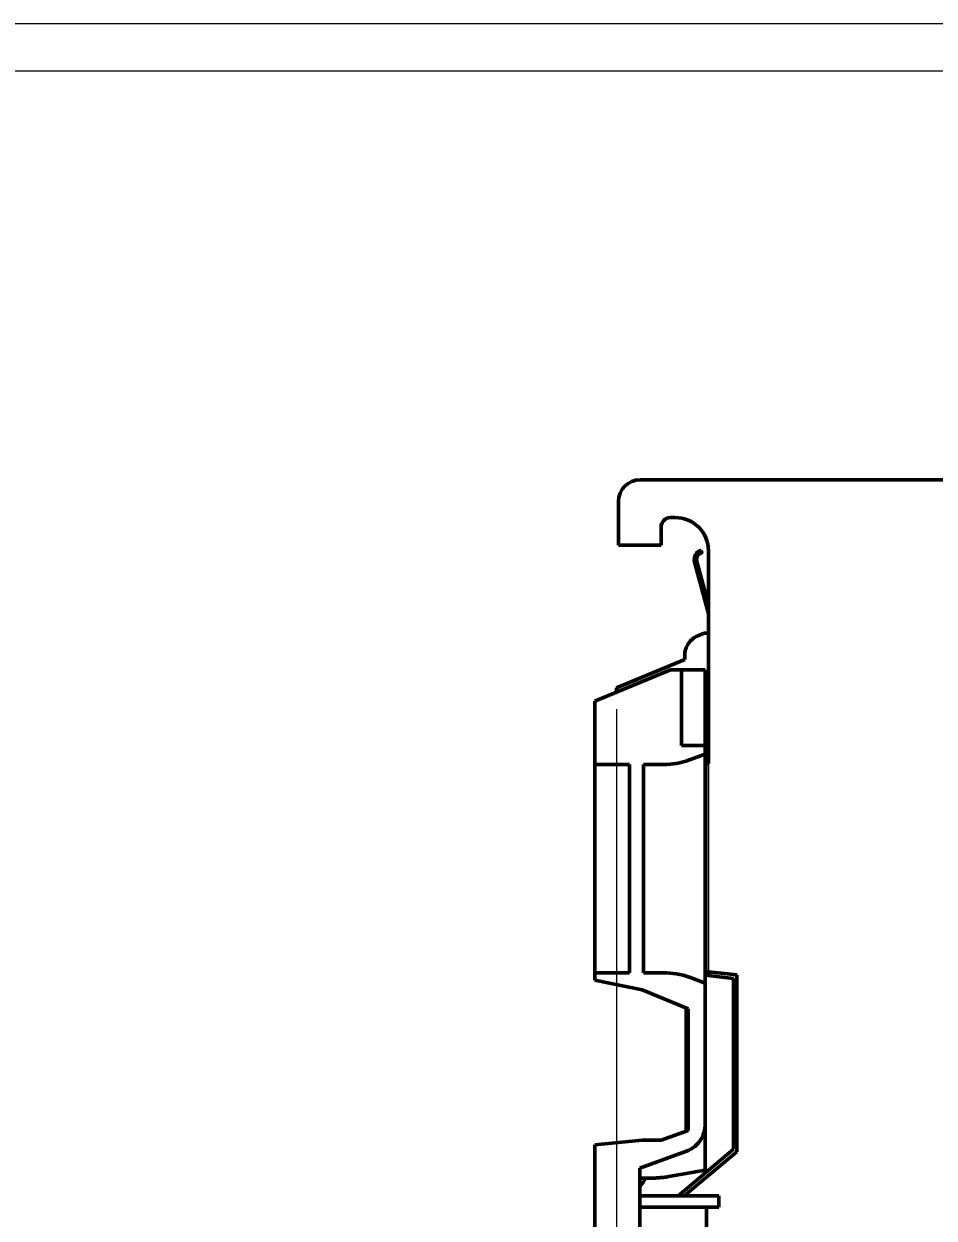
# Model space of a CAD drawing. Header units: millimetres. Extents: x 0 to 594, y 0 to 420.
# Drawn here: x 304.6 to 400.8, y 293.8 to 420 of the extents above; entities that cross this region are included whole.
import ezdxf

# ---------------------------------------------------------------- set-up
doc = ezdxf.new("R2010")
doc.units = ezdxf.units.MM
for name, color, linetype in [('1', 7, 'Continuous'), ('106', 7, 'Continuous'), ('201', 7, 'Continuous')]:
    doc.layers.add(name, color=color, linetype=linetype)
doc.styles.add('latin_extended', font='simplex.shx')
doc.dimstyles.get("Standard").update_dxf_attribs({"dimtxt": 0.18, "dimasz": 0.18, "dimexe": 0.18, "dimexo": 0.0625, "dimgap": 0.09, "dimtad": 0, "dimtih": 1, "dimtoh": 1, "dimdec": 4, "dimzin": 0, "dimdsep": 46, "dimtxsty": 'Standard', "dimcen": 0.09, "dimadec": 0, "dimazin": 0, "dimtfac": 1, "dimtdec": 4, "dimtofl": 0, "dimtmove": 0, "dimatfit": 3, "dimfxl": 1, "dimtolj": 1, "dimtzin": 0, "dimarcsym": 0})

# ---------------------------------------------------------------- blocks, each defined once
blk = doc.blocks.new('_U2')
at = {"layer": '106', "color": 7, "lineweight": 13}
for p, q in [((367.225957, 347.575786), (367.225957, 213.333787)), ((496.213164, 229.83418), (496.213164, 213.333787)), ((367.225957, 214.833787), (496.213164, 214.833787))]:
    blk.add_line(p, q, dxfattribs=at)
at = {"layer": '106', "color": 7, "lineweight": 25}
for points in [[(367.225957, 214.833787), (370.725955, 215.29457), (370.725959, 214.373003)], [(496.213164, 214.833787), (492.713166, 214.373003), (492.713162, 215.29457)]]:
    blk.add_solid(points, dxfattribs=at)
at = {"layer": '106', "color": 7, "linetype": 'Continuous', "lineweight": 18, "insert": (429.02585, 215.562339), "char_height": 3.5, "attachment_point": 7, "line_spacing_factor": 0.963855, "style": 'latin_extended'}
blk.add_mtext('\\W0.6152;129', dxfattribs=at)

msp = doc.modelspace()

# ---------------------------------------------------------------- linework, layer by layer
at = {"layer": '1', "color": 7, "linetype": 'Continuous', "lineweight": 50}
for p, q in [((369.73, 371.83), (474.43, 371.83)), ((367.43, 364.93), (367.43, 369.53)), ((373.43, 367.83), (372.93, 367.83)), ((371.93, 366.83), (371.93, 364.93)), ((371.93, 364.93), (367.43, 364.93)), ((376.23, 364.12), (376.17, 364.36)), ((376.93, 341.83), (376.93, 364.33)), ((375.46, 363.13), (376.93, 357.66)), ((376.93, 358.63), (375.7, 363.2)), ((376.47, 355.63), (375.8, 355.34)), ((376.93, 355.63), (376.47, 355.63)), ((374.43, 352.83), (367.23, 349.83)), ((374.43, 353.24), (374.43, 352.83)), ((364.94, 348.43), (372.94, 351.73)), ((372.94, 351.73), (374.09, 351.73)), ((374.09, 351.73), (374.09, 343.73)), ((374.09, 351.73), (376.59, 351.73)), ((376.59, 351.73), (376.59, 343.73)), ((367.23, 349.83), (367.23, 349.38)), ((364.94, 341.73), (364.94, 348.43)), ((374.09, 343.73), (376.59, 343.73)), ((376.59, 344.33), (376.93, 344.33)), ((376.59, 343.73), (376.59, 342.83)), ((376.59, 342.83), (374.92, 342.22)), ((376.59, 342.83), (376.59, 318.64)), ((364.94, 341.73), (364.94, 319.73)), ((368.59, 341.73), (364.94, 341.73)), ((368.59, 319.73), (368.59, 341.73)), ((370.09, 341.73), (370.09, 319.73)), ((372.18, 341.73), (370.09, 341.73)), ((376.93, 341.83), (376.59, 341.8)), ((368.59, 319.73), (364.94, 319.73)), ((364.94, 318.93), (364.94, 319.73)), ((370.09, 319.73), (372.18, 319.73)), ((376.59, 319.87), (376.93, 319.83)), ((376.59, 319.48), (379.59, 319.13)), ((379.93, 319.51), (376.93, 319.83)), ((379.93, 300.81), (379.93, 319.51)), ((369.94, 317.93), (364.94, 318.93)), ((374.92, 319.25), (376.59, 318.64)), ((376.59, 318.64), (376.59, 303.7)), ((379.59, 319.13), (379.59, 301.07)), ((374.79, 315.93), (369.94, 317.93)), ((374.58, 302.99), (374.58, 316.02)), ((374.79, 303.07), (374.79, 315.93)), ((371.94, 302.03), (374.79, 303.07)), ((376.59, 303.7), (376.59, 298.86)), ((364.94, 301.53), (369.94, 302.03)), ((369.94, 302.03), (371.94, 302.03)), ((364.94, 261.77), (364.94, 301.53)), ((374.62, 300.88), (369.69, 299.09)), ((379.59, 301.07), (373.74, 296.16)), ((374.37, 296.16), (379.93, 300.81)), ((369.69, 299.09), (369.69, 261.73)), ((371.02, 298.03), (369.69, 298.03)), ((376.59, 298.86), (372.75, 298.19)), ((378.04, 296.16), (369.69, 296.16)), ((378.04, 296.16), (378.04, 294.96)), ((378.04, 294.96), (369.69, 294.96)), ((376.74, 294.96), (376.74, 265.01))]:
    msp.add_line(p, q, dxfattribs=at)
at = {"layer": '1', "color": 7, "linetype": 'Continuous', "lineweight": 25}
msp.add_line((376.93, 319.83), (376.93, 341.83), dxfattribs=at)
at = {"layer": '1', "color": 7, "linetype": 'Continuous', "lineweight": 50}
for centre, radius, start, end in [((369.73, 369.53), 2.3, 90, 180), ((372.93, 366.83), 1, 90, 180), ((373.43, 364.33), 3.5, 0, 90), ((376.43, 363.39), 1, 139.5331, 195), ((376.43, 363.39), 0.75, 139.5331, 195), ((372.18, 349.73), 8, 270, 290.0001), ((372.18, 311.73), 8, 69.9999, 90), ((368.17, 298.73), 2.2, 313.8825, 341.4477)]:
    msp.add_arc(centre, radius, start, end, dxfattribs=at)
for points, knots in [([(376.17, 364.36), (376.16, 364.35), (376.13, 364.35), (376.08, 364.33), (376.02, 364.31), (375.96, 364.28), (375.89, 364.24), (375.83, 364.2), (375.77, 364.15), (375.72, 364.1), (375.68, 364.06), (375.67, 364.04)], [0, 0, 0, 0, 0.0625, 0.125, 0.25, 0.375, 0.5, 0.625, 0.75, 0.875, 1, 1, 1, 1]), ([(375.86, 363.88), (375.87, 363.89), (375.89, 363.91), (375.91, 363.94), (375.94, 363.96), (375.97, 363.99), (376, 364.01), (376.03, 364.03), (376.07, 364.05), (376.13, 364.08), (376.17, 364.1), (376.2, 364.11), (376.22, 364.11), (376.23, 364.11), (376.23, 364.12), (376.23, 364.12)], [0, 0, 0, 0, 0.125, 0.1875, 0.25, 0.375, 0.4375, 0.5, 0.625, 0.75, 0.875, 0.9375, 0.96875, 0.984375, 1, 1, 1, 1]), ([(375.8, 355.34), (375.6, 355.25), (375.22, 355.01), (374.77, 354.51), (374.49, 353.9), (374.43, 353.46), (374.43, 353.24)], [0, 0, 0, 0, 0.250396, 0.500791, 0.751187, 1, 1, 1, 1])]:
    msp.add_open_spline(points, degree=3, knots=knots, dxfattribs=at)
for points in [[(376.93, 319.83), (376.93, 319.7), (376.93, 319.57), (376.93, 319.44)], [(376.59, 303.7), (376.59, 303.18), (376.31, 302.03), (375.28, 301.12), (374.62, 300.88)], [(372.75, 298.19), (372.56, 298.15), (372.18, 298.1), (371.6, 298.05), (371.21, 298.03), (371.02, 298.03)]]:
    msp.add_open_spline(points, degree=3, dxfattribs=at)
at = {"layer": '201', "color": 7, "linetype": 'Continuous', "lineweight": 18}
for p, q in [((594, 420), (0, 420)), ((589, 415), (5, 415))]:
    msp.add_line(p, q, dxfattribs=at)

# ---------------------------------------------------------------- dimensions: what is measured, and where the dimension line sits
at = {"layer": '106', "color": 7, "linetype": 'Continuous', "lineweight": 18}
dim = msp.add_linear_dim(base=(496.21, 214.83), p1=(367.23, 347.58), p2=(496.21, 229.83), dimstyle='Standard', override={"dimtxt": 3.5, "dimasz": 3.5, "dimexe": 1.5, "dimexo": 0, "dimgap": 1.75, "dimtad": 1, "dimtih": 1, "dimtoh": 0, "dimdec": 1, "dimlfac": 1, "dimzin": 8, "dimdsep": 44, "dimlunit": 2, "dimtxsty": 'latin_extended', "dimsah": 1, "dimse1": 0, "dimse2": 0, "dimsd1": 0, "dimsd2": 0, "dimclrd": 7, "dimclre": 7, "dimclrt": 7, "dimtol": 0, "dimtm": -0.2, "dimtfac": 0.714286, "dimtdec": 2, "dimtofl": 1, "dimtmove": 0, "dimtzin": 8, "dimlwd": 13, "dimlwe": 13}, dxfattribs=at)
dim.commit()
dim.dimension.update_dxf_attribs({"geometry": '_U2', "text_midpoint": (431.72, 214.83), "dimtype": 160})

doc.saveas('drawing.dxf')
